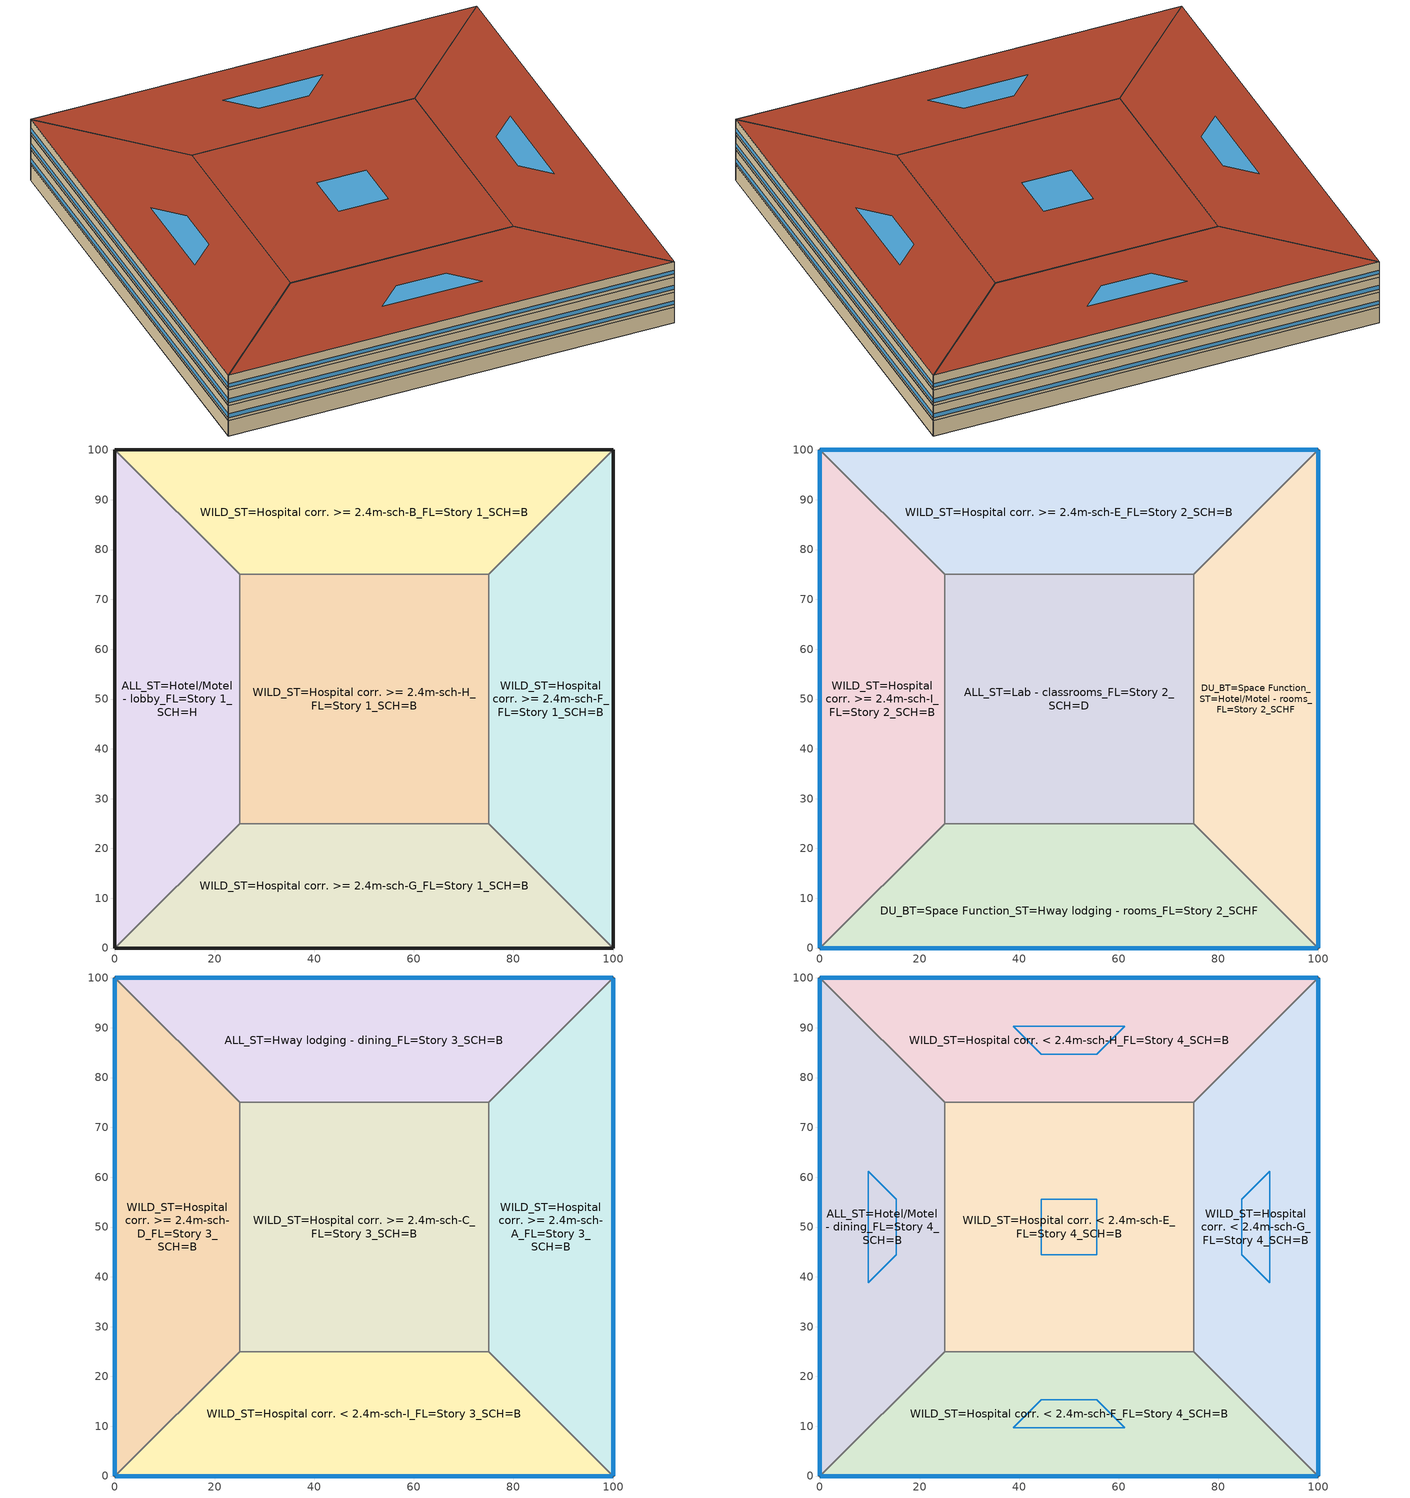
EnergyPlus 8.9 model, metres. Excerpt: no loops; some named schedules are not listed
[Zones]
ALL_ST=Hotel/Motel - lobby_FL=Story 1_SCH=H
 floor ground (BTAP-Grnd-Floor-Mass:U-0.757): 0,0 0,100 25,75 25,25 z0
 wall ground (BTAP-Grnd-Wall-Mass:U-0.284): 0,100 0,0 z0:3.8
 wall to WILD_ST=Hospital corr. >= 2.4m-sch-B_FL=Story 1_SCH=B (BTAP-Int-Wall): 25,75 0,100 z0:3.8
 wall to WILD_ST=Hospital corr. >= 2.4m-sch-H_FL=Story 1_SCH=B (BTAP-Int-Wall): 25,25 25,75 z0:3.8
 wall to WILD_ST=Hospital corr. >= 2.4m-sch-G_FL=Story 1_SCH=B (BTAP-Int-Wall): 0,0 25,25 z0:3.8
WILD_ST=Hospital corr. >= 2.4m-sch-B_FL=Story 1_SCH=B
 floor ground (BTAP-Grnd-Floor-Mass:U-0.757): 0,100 100,100 75,75 25,75 z0
 wall to WILD_ST=Hospital corr. >= 2.4m-sch-H_FL=Story 1_SCH=B (BTAP-Int-Wall): 25,75 75,75 z0:3.8
 wall ground (BTAP-Grnd-Wall-Mass:U-0.284): 100,100 0,100 z0:3.8
 wall to WILD_ST=Hospital corr. >= 2.4m-sch-F_FL=Story 1_SCH=B (BTAP-Int-Wall): 75,75 100,100 z0:3.8
WILD_ST=Hospital corr. >= 2.4m-sch-F_FL=Story 1_SCH=B
 floor ground (BTAP-Grnd-Floor-Mass:U-0.757): 100,100 100,0 75,25 75,75 z0
 wall ground (BTAP-Grnd-Wall-Mass:U-0.284): 100,0 100,100 z0:3.8
 wall to WILD_ST=Hospital corr. >= 2.4m-sch-G_FL=Story 1_SCH=B (BTAP-Int-Wall): 75,25 100,0 z0:3.8
 wall to WILD_ST=Hospital corr. >= 2.4m-sch-H_FL=Story 1_SCH=B (BTAP-Int-Wall): 75,75 75,25 z0:3.8
WILD_ST=Hospital corr. >= 2.4m-sch-G_FL=Story 1_SCH=B
 floor ground (BTAP-Grnd-Floor-Mass:U-0.757): 100,0 0,0 25,25 75,25 z0
 wall ground (BTAP-Grnd-Wall-Mass:U-0.284): 0,0 100,0 z0:3.8
 wall to WILD_ST=Hospital corr. >= 2.4m-sch-H_FL=Story 1_SCH=B (BTAP-Int-Wall): 75,25 25,25 z0:3.8
WILD_ST=Hospital corr. >= 2.4m-sch-H_FL=Story 1_SCH=B
 floor ground (BTAP-Grnd-Floor-Mass:U-0.757): 25,25 25,75 75,75 75,25 z0
ALL_ST=Lab - classrooms_FL=Story 2_SCH=D
 floor to WILD_ST=Hospital corr. >= 2.4m-sch-H_FL=Story 1_SCH=B (BTAP-Int-Floor): 25,25 25,75 75,75 75,25 z3.8
 wall to WILD_ST=Hospital corr. >= 2.4m-sch-I_FL=Story 2_SCH=B (BTAP-Int-Wall): 25,75 25,25 z3.8:7.6
 wall to WILD_ST=Hospital corr. >= 2.4m-sch-E_FL=Story 2_SCH=B (BTAP-Int-Wall): 75,75 25,75 z3.8:7.6
 wall to DU_BT=Space Function_ST=Hotel/Motel - rooms_FL=Story 2_SCHF (BTAP-Int-Wall): 75,25 75,75 z3.8:7.6
 wall to DU_BT=Space Function_ST=Hway lodging - rooms_FL=Story 2_SCHF (BTAP-Int-Wall): 25,25 75,25 z3.8:7.6
DU_BT=Space Function_ST=Hotel/Motel - rooms_FL=Story 2_SCHF
 floor to WILD_ST=Hospital corr. >= 2.4m-sch-F_FL=Story 1_SCH=B (BTAP-Int-Floor): 100,100 100,0 75,25 75,75 z3.8
 wall outside (BTAP-Ext-Wall-Mass:U-0.21): 100,0 100,100 z3.8:7.6
 wall to DU_BT=Space Function_ST=Hway lodging - rooms_FL=Story 2_SCHF (BTAP-Int-Wall): 75,25 100,0 z3.8:7.6
 wall to WILD_ST=Hospital corr. >= 2.4m-sch-E_FL=Story 2_SCH=B (BTAP-Int-Wall): 100,100 75,75 z3.8:7.6
 window (BTAP-Ext-FixedWindow:U=0.220 SHGC=0.600): 100,0.03 100,99.97 z4.56:5.51
DU_BT=Space Function_ST=Hway lodging - rooms_FL=Story 2_SCHF
 floor to WILD_ST=Hospital corr. >= 2.4m-sch-G_FL=Story 1_SCH=B (BTAP-Int-Floor): 100,0 0,0 25,25 75,25 z3.8
 wall outside (BTAP-Ext-Wall-Mass:U-0.21): 0,0 100,0 z3.8:7.6
 wall to WILD_ST=Hospital corr. >= 2.4m-sch-I_FL=Story 2_SCH=B (BTAP-Int-Wall): 25,25 0,0 z3.8:7.6
 window (BTAP-Ext-FixedWindow:U=0.220 SHGC=0.600): 0.03,0 99.97,0 z4.56:5.51
WILD_ST=Hospital corr. >= 2.4m-sch-E_FL=Story 2_SCH=B
 floor to WILD_ST=Hospital corr. >= 2.4m-sch-B_FL=Story 1_SCH=B (BTAP-Int-Floor): 0,100 100,100 75,75 25,75 z3.8
 wall outside (BTAP-Ext-Wall-Mass:U-0.21): 100,100 0,100 z3.8:7.6
 wall to WILD_ST=Hospital corr. >= 2.4m-sch-I_FL=Story 2_SCH=B (BTAP-Int-Wall): 0,100 25,75 z3.8:7.6
 window (BTAP-Ext-FixedWindow:U=0.220 SHGC=0.600): 99.97,100 0.03,100 z4.56:5.51
WILD_ST=Hospital corr. >= 2.4m-sch-I_FL=Story 2_SCH=B
 floor to ALL_ST=Hotel/Motel - lobby_FL=Story 1_SCH=H (BTAP-Int-Floor): 0,0 0,100 25,75 25,25 z3.8
 wall outside (BTAP-Ext-Wall-Mass:U-0.21): 0,100 0,0 z3.8:7.6
 window (BTAP-Ext-FixedWindow:U=0.220 SHGC=0.600): 0,99.97 0,0.03 z4.56:5.51
ALL_ST=Hway lodging - dining_FL=Story 3_SCH=B
 floor to WILD_ST=Hospital corr. >= 2.4m-sch-E_FL=Story 2_SCH=B (BTAP-Int-Floor): 0,100 100,100 75,75 25,75 z7.6
 wall outside (BTAP-Ext-Wall-Mass:U-0.21): 100,100 0,100 z7.6:11.4
 wall to WILD_ST=Hospital corr. >= 2.4m-sch-A_FL=Story 3_SCH=B (BTAP-Int-Wall): 75,75 100,100 z7.6:11.4
 wall to WILD_ST=Hospital corr. >= 2.4m-sch-C_FL=Story 3_SCH=B (BTAP-Int-Wall): 25,75 75,75 z7.6:11.4
 wall to WILD_ST=Hospital corr. >= 2.4m-sch-D_FL=Story 3_SCH=B (BTAP-Int-Wall): 0,100 25,75 z7.6:11.4
 window (BTAP-Ext-FixedWindow:U=0.220 SHGC=0.600): 99.97,100 0.03,100 z8.36:9.31
WILD_ST=Hospital corr. < 2.4m-sch-I_FL=Story 3_SCH=B
 floor to DU_BT=Space Function_ST=Hway lodging - rooms_FL=Story 2_SCHF (BTAP-Int-Floor): 100,0 0,0 25,25 75,25 z7.6
 wall outside (BTAP-Ext-Wall-Mass:U-0.21): 0,0 100,0 z7.6:11.4
 wall to WILD_ST=Hospital corr. >= 2.4m-sch-D_FL=Story 3_SCH=B (BTAP-Int-Wall): 25,25 0,0 z7.6:11.4
 wall to WILD_ST=Hospital corr. >= 2.4m-sch-C_FL=Story 3_SCH=B (BTAP-Int-Wall): 75,25 25,25 z7.6:11.4
 wall to WILD_ST=Hospital corr. >= 2.4m-sch-A_FL=Story 3_SCH=B (BTAP-Int-Wall): 100,0 75,25 z7.6:11.4
 window (BTAP-Ext-FixedWindow:U=0.220 SHGC=0.600): 0.03,0 99.97,0 z8.36:9.31
WILD_ST=Hospital corr. >= 2.4m-sch-A_FL=Story 3_SCH=B
 floor to DU_BT=Space Function_ST=Hotel/Motel - rooms_FL=Story 2_SCHF (BTAP-Int-Floor): 100,100 100,0 75,25 75,75 z7.6
 wall outside (BTAP-Ext-Wall-Mass:U-0.21): 100,0 100,100 z7.6:11.4
 wall to WILD_ST=Hospital corr. >= 2.4m-sch-C_FL=Story 3_SCH=B (BTAP-Int-Wall): 75,75 75,25 z7.6:11.4
 window (BTAP-Ext-FixedWindow:U=0.220 SHGC=0.600): 100,0.03 100,99.97 z8.36:9.31
WILD_ST=Hospital corr. >= 2.4m-sch-C_FL=Story 3_SCH=B
 floor to ALL_ST=Lab - classrooms_FL=Story 2_SCH=D (BTAP-Int-Floor): 25,25 25,75 75,75 75,25 z7.6
 wall to WILD_ST=Hospital corr. >= 2.4m-sch-D_FL=Story 3_SCH=B (BTAP-Int-Wall): 25,75 25,25 z7.6:11.4
WILD_ST=Hospital corr. >= 2.4m-sch-D_FL=Story 3_SCH=B
 floor to WILD_ST=Hospital corr. >= 2.4m-sch-I_FL=Story 2_SCH=B (BTAP-Int-Floor): 0,0 0,100 25,75 25,25 z7.6
 wall outside (BTAP-Ext-Wall-Mass:U-0.21): 0,100 0,0 z7.6:11.4
 window (BTAP-Ext-FixedWindow:U=0.220 SHGC=0.600): 0,99.97 0,0.03 z8.36:9.31
ALL_ST=Hotel/Motel - dining_FL=Story 4_SCH=B
 floor to WILD_ST=Hospital corr. >= 2.4m-sch-D_FL=Story 3_SCH=B (BTAP-Int-Floor): 0,0 0,100 25,75 25,25 z11.4
 wall outside (BTAP-Ext-Wall-Mass:U-0.21): 0,100 0,0 z11.4:15.2
 wall to WILD_ST=Hospital corr. < 2.4m-sch-H_FL=Story 4_SCH=B (BTAP-Int-Wall): 25,75 0,100 z11.4:15.2
 wall to WILD_ST=Hospital corr. < 2.4m-sch-E_FL=Story 4_SCH=B (BTAP-Int-Wall): 25,25 25,75 z11.4:15.2
 wall to WILD_ST=Hospital corr. < 2.4m-sch-F_FL=Story 4_SCH=B (BTAP-Int-Wall): 0,0 25,25 z11.4:15.2
 window (BTAP-Ext-FixedWindow:U=0.220 SHGC=0.600): 0,99.97 0,0.03 z12.16:13.11
 roof outside (BTAP-Ext-Roof-Metal:U-0.162): 25,25 25,75 0,100 0,0 z15.2
 skylight (BTAP-Ext-Skylights:U=0.220 SHGC=0.600): 15.3,44.41 15.3,55.59 9.7,61.18 9.7,38.82 z15.2
WILD_ST=Hospital corr. < 2.4m-sch-E_FL=Story 4_SCH=B
 floor to WILD_ST=Hospital corr. >= 2.4m-sch-C_FL=Story 3_SCH=B (BTAP-Int-Floor): 25,25 25,75 75,75 75,25 z11.4
 wall to WILD_ST=Hospital corr. < 2.4m-sch-H_FL=Story 4_SCH=B (BTAP-Int-Wall): 75,75 25,75 z11.4:15.2
 wall to WILD_ST=Hospital corr. < 2.4m-sch-G_FL=Story 4_SCH=B (BTAP-Int-Wall): 75,25 75,75 z11.4:15.2
 wall to WILD_ST=Hospital corr. < 2.4m-sch-F_FL=Story 4_SCH=B (BTAP-Int-Wall): 25,25 75,25 z11.4:15.2
 roof outside (BTAP-Ext-Roof-Metal:U-0.162): 75,25 75,75 25,75 25,25 z15.2
 skylight (BTAP-Ext-Skylights:U=0.220 SHGC=0.600): 55.59,44.41 55.59,55.59 44.41,55.59 44.41,44.41 z15.2
WILD_ST=Hospital corr. < 2.4m-sch-F_FL=Story 4_SCH=B
 floor to WILD_ST=Hospital corr. < 2.4m-sch-I_FL=Story 3_SCH=B (BTAP-Int-Floor): 100,0 0,0 25,25 75,25 z11.4
 wall outside (BTAP-Ext-Wall-Mass:U-0.21): 0,0 100,0 z11.4:15.2
 wall to WILD_ST=Hospital corr. < 2.4m-sch-G_FL=Story 4_SCH=B (BTAP-Int-Wall): 100,0 75,25 z11.4:15.2
 window (BTAP-Ext-FixedWindow:U=0.220 SHGC=0.600): 0.03,0 99.97,0 z12.16:13.11
 roof outside (BTAP-Ext-Roof-Metal:U-0.162): 75,25 25,25 0,0 100,0 z15.2
 skylight (BTAP-Ext-Skylights:U=0.220 SHGC=0.600): 55.59,15.3 44.41,15.3 38.82,9.7 61.18,9.7 z15.2
WILD_ST=Hospital corr. < 2.4m-sch-G_FL=Story 4_SCH=B
 floor to WILD_ST=Hospital corr. >= 2.4m-sch-A_FL=Story 3_SCH=B (BTAP-Int-Floor): 100,100 100,0 75,25 75,75 z11.4
 wall outside (BTAP-Ext-Wall-Mass:U-0.21): 100,0 100,100 z11.4:15.2
 wall to WILD_ST=Hospital corr. < 2.4m-sch-H_FL=Story 4_SCH=B (BTAP-Int-Wall): 100,100 75,75 z11.4:15.2
 window (BTAP-Ext-FixedWindow:U=0.220 SHGC=0.600): 100,0.03 100,99.97 z12.16:13.11
 roof outside (BTAP-Ext-Roof-Metal:U-0.162): 75,75 75,25 100,0 100,100 z15.2
 skylight (BTAP-Ext-Skylights:U=0.220 SHGC=0.600): 84.7,55.59 84.7,44.41 90.3,38.82 90.3,61.18 z15.2
WILD_ST=Hospital corr. < 2.4m-sch-H_FL=Story 4_SCH=B
 floor to ALL_ST=Hway lodging - dining_FL=Story 3_SCH=B (BTAP-Int-Floor): 0,100 100,100 75,75 25,75 z11.4
 wall outside (BTAP-Ext-Wall-Mass:U-0.21): 100,100 0,100 z11.4:15.2
 window (BTAP-Ext-FixedWindow:U=0.220 SHGC=0.600): 99.97,100 0.03,100 z12.16:13.11
 roof outside (BTAP-Ext-Roof-Metal:U-0.162): 25,75 75,75 100,100 0,100 z15.2
 skylight (BTAP-Ext-Skylights:U=0.220 SHGC=0.600): 44.41,84.7 55.59,84.7 61.18,90.3 38.82,90.3 z15.2
[Building]
Building 1
[Site:Location]
Fort McMurray AP_AB_CAN: Latitude {deg}=56.653; Longitude {deg}=-111.223; Time Zone {hr}=-7; Elevation {m}=369.1
[Site:GroundTemperature:BuildingSurface]
19.527, 19.502, 19.536, 19.598, 20.002, 21.64, 22.225, 22.375, 21.449, 20.121, 19.802, 19.633
[Site:WaterMainsTemperature]
Calculation Method=Correlation; Annual Average Outdoor Air Temperature {C}=1.875; Maximum Difference In Monthly Average Outdoor Air Temperatures {deltaC}=34.4
[SizingPeriod:DesignDay] Day of Month=21; Dry-Bulb Temperature Range Modifier Type=DefaultMultipliers; Humidity Condition Type=Wetbulb; Barometric Pressure {Pa}=96969; Rain Indicator=No; Snow Indicator=No; Daylight Saving Time Indicator=No
Name | Month | Day Type | Maximum Dry-Bulb Temperature {C} | Daily Dry-Bulb Temperature Range {deltaC} | Wetbulb or DewPoint at Maximum Dry-Bulb {C} | Wind Speed {m/s} | Wind Direction {deg} | Solar Model Indicator | ASHRAE Clear Sky Optical Depth for Beam Irradiance (taub) | ASHRAE Clear Sky Optical Depth for Diffuse Irradiance (taud) | Sky Clearness
Fort McMurray AP Ann Clg .4% Condns DB=>MWB | 7 | SummerDesignDay | 28.9 | 12.4 | 17.8 | 3.7 | 250 | ASHRAETau | 0.377 | 2.403
Fort McMurray AP Ann Htg 99.6% Condns DB | 1 | WinterDesignDay | -36.2 | 0 | -36.2 | 1 | 90 | ASHRAEClearSky |  |  | 0
[Material] Thermal Absorptance=0.9
Name | Roughness | Thickness {m} | Conductivity {W/m-K} | Density {kg/m3} | Specific Heat {J/kg-K} | Solar Absorptance | Visible Absorptance
1/2IN Gypsum 1 | Smooth | 0.0127 | 0.16 | 784.9 | 830 | 0.4 | 0.4
100mm Normalweight concrete floor 1 | MediumSmooth | 0.1016 | 2.31 | 2322 | 832 | 0.7 | 0.7
1IN Stucco 1 | Smooth | 0.0253 | 0.6918 | 1858 | 837 | 0.7 | 0.92
6 in. Normalweight Concrete Floor 1; 6 in. Normalweight Concrete Floor 2 | MediumRough | 0.1524 | 2.31 | 2322 | 832 | 0.7 | 0.7
8IN CONCRETE HW RefBldg 1 | Rough | 0.2032 | 1.311 | 2240 | 836.8 | 0.7 | 0.7
G01 13mm gypsum board 1 | Smooth | 0.0127 | 0.16 | 800 | 1090 | 0.7 | 0.5
Metal Roof Surface 1 | Smooth | 0.0008 | 45.28 | 7824 | 500 | 0.7 | 0.7
[Material:NoMass] Roughness=Smooth; Thermal Absorptance=0.9; Solar Absorptance=0.7
Name | Thermal Resistance {m2-K/W} | Visible Absorptance
Typical Carpet Pad | 0.21648 | 0.8
Typical Carpet Pad 2 | 1.25503 | 0.8
Typical Carpet Pad 3 | 3.45515 | 0.8
Typical Insulation 2 | 4.49096 | 0.7
Typical Insulation 3 | 6.17282 | 0.7
[WindowMaterial:SimpleGlazingSystem]
SimpleGlazing:U=0.220 SHGC=0.600: U-Factor {W/m2-K}=2.2; Solar Heat Gain Coefficient=0.6; Visible Transmittance=0.21
[Construction]
BTAP-Ext-FixedWindow:U=0.220 SHGC=0.600; BTAP-Ext-Skylights:U=0.220 SHGC=0.600: SimpleGlazing:U=0.220 SHGC=0.600
BTAP-Ext-Roof-Metal:U-0.162: Metal Roof Surface 1, Typical Insulation 3
BTAP-Ext-Wall-Mass:U-0.21: 1IN Stucco 1, 8IN CONCRETE HW RefBldg 1, Typical Insulation 2, 1/2IN Gypsum 1
BTAP-Grnd-Floor-Mass:U-0.757: 6 in. Normalweight Concrete Floor 1, Typical Carpet Pad 2
BTAP-Grnd-Wall-Mass:U-0.284: 6 in. Normalweight Concrete Floor 2, Typical Carpet Pad 3
BTAP-Int-Floor: 100mm Normalweight concrete floor 1, Typical Carpet Pad
BTAP-Int-Wall: G01 13mm gypsum board 1, G01 13mm gypsum board 1
[Zone]
ALL_ST=Hotel/Motel - dining_FL=Story 4_SCH=B; ALL_ST=Hotel/Motel - lobby_FL=Story 1_SCH=H; ALL_ST=Hway lodging - dining_FL=Story 3_SCH=B; ALL_ST=Lab - classrooms_FL=Story 2_SCH=D; DU_BT=Space Function_ST=Hotel/Motel - rooms_FL=Story 2_SCHF; DU_BT=Space Function_ST=Hway lodging - rooms_FL=Story 2_SCHF; WILD_ST=Hospital corr. < 2.4m-sch-E_FL=Story 4_SCH=B; WILD_ST=Hospital corr. < 2.4m-sch-F_FL=Story 4_SCH=B; WILD_ST=Hospital corr. < 2.4m-sch-G_FL=Story 4_SCH=B; WILD_ST=Hospital corr. < 2.4m-sch-H_FL=Story 4_SCH=B; WILD_ST=Hospital corr. < 2.4m-sch-I_FL=Story 3_SCH=B; WILD_ST=Hospital corr. >= 2.4m-sch-A_FL=Story 3_SCH=B; WILD_ST=Hospital corr. >= 2.4m-sch-B_FL=Story 1_SCH=B; WILD_ST=Hospital corr. >= 2.4m-sch-C_FL=Story 3_SCH=B; WILD_ST=Hospital corr. >= 2.4m-sch-D_FL=Story 3_SCH=B; WILD_ST=Hospital corr. >= 2.4m-sch-E_FL=Story 2_SCH=B; WILD_ST=Hospital corr. >= 2.4m-sch-F_FL=Story 1_SCH=B; WILD_ST=Hospital corr. >= 2.4m-sch-G_FL=Story 1_SCH=B; WILD_ST=Hospital corr. >= 2.4m-sch-H_FL=Story 1_SCH=B; WILD_ST=Hospital corr. >= 2.4m-sch-I_FL=Story 2_SCH=B
[ZoneInfiltration:DesignFlowRate] Schedule=Always On Discrete; Design Flow Rate Calculation Method=Flow/ExteriorArea; Flow per Exterior Surface Area {m3/s-m2}=0.00025; Constant Term Coefficient=0; Temperature Term Coefficient=0; Velocity Term Coefficient=0.224; Velocity Squared Term Coefficient=0
Name | Zone or ZoneList
Hotel/Motel - dining-Space Function Infiltration | ALL_ST=Hotel/Motel - dining_FL=Story 4_SCH=B
Hway lodging - dining-Space Function Infiltration | ALL_ST=Hway lodging - dining_FL=Story 3_SCH=B
Hotel/Motel - rooms-Space Function Infiltration | DU_BT=Space Function_ST=Hotel/Motel - rooms_FL=Story 2_SCHF
Hway lodging - rooms-Space Function Infiltration | DU_BT=Space Function_ST=Hway lodging - rooms_FL=Story 2_SCHF
Hospital corr. < 2.4m-sch-E-Space Function Infiltration | WILD_ST=Hospital corr. < 2.4m-sch-E_FL=Story 4_SCH=B
Hospital corr. < 2.4m-sch-F-Space Function Infiltration | WILD_ST=Hospital corr. < 2.4m-sch-F_FL=Story 4_SCH=B
Hospital corr. < 2.4m-sch-G-Space Function Infiltration | WILD_ST=Hospital corr. < 2.4m-sch-G_FL=Story 4_SCH=B
Hospital corr. < 2.4m-sch-H-Space Function Infiltration | WILD_ST=Hospital corr. < 2.4m-sch-H_FL=Story 4_SCH=B
Hospital corr. < 2.4m-sch-I-Space Function Infiltration | WILD_ST=Hospital corr. < 2.4m-sch-I_FL=Story 3_SCH=B
Hospital corr. >= 2.4m-sch-A-Space Function Infiltration | WILD_ST=Hospital corr. >= 2.4m-sch-A_FL=Story 3_SCH=B
Hospital corr. >= 2.4m-sch-D-Space Function Infiltration | WILD_ST=Hospital corr. >= 2.4m-sch-D_FL=Story 3_SCH=B
Hospital corr. >= 2.4m-sch-E-Space Function Infiltration | WILD_ST=Hospital corr. >= 2.4m-sch-E_FL=Story 2_SCH=B
Hospital corr. >= 2.4m-sch-I-Space Function Infiltration | WILD_ST=Hospital corr. >= 2.4m-sch-I_FL=Story 2_SCH=B
[AvailabilityManager:NightCycle] Applicability Schedule=Always On Discrete; Control Type=CycleOnAny; Thermostat Tolerance {deltaC}=1; Cycling Run Time Control Type=FixedRunTime; Cycling Run Time {s}=3600
Name | Fan Schedule
Availability Manager Night Cycle 1 | Sys_1_Make-up air unit Occ Sch
Availability Manager Night Cycle 2 | Sys_1_Make-up air unit 1 Occ Sch
Availability Manager Night Cycle 3 | Sys_3_PSZ ALL_ST=Hotel/Motel - dining_FL=Story 4_SCH=B Occ Sch
Availability Manager Night Cycle 4 | Sys_3_PSZ ALL_ST=Hotel/Motel - lobby_FL=Story 1_SCH=H Occ Sch
Availability Manager Night Cycle 5 | Sys_3_PSZ ALL_ST=Hway lodging - dining_FL=Story 3_SCH=B Occ Sch
Availability Manager Night Cycle 6 | Sys_3_PSZ ALL_ST=Lab - classrooms_FL=Story 2_SCH=D Occ Sch
Availability Manager Night Cycle 7 | Sys_4_PSZ_WILD_ST=Hospital corr. < 2.4m-sch-E_FL=Story 4_SCH=B Occ Sch
[AvailabilityManager:Scheduled] Schedule=Always On Discrete
Air Loop HVAC Outdoor Air System 1 Availability Manager; Air Loop HVAC Outdoor Air System 2 Availability Manager; Air Loop HVAC Outdoor Air System 4 Availability Manager; Air Loop HVAC Outdoor Air System 5 Availability Manager; Air Loop HVAC Outdoor Air System 6 Availability Manager; Air Loop HVAC Outdoor Air System 7 Availability Manager; Air Loop HVAC Outdoor Air System 3 Availability Manager
[Schedule:Day:Interval]
Sys_3_PSZ ALL_ST=Hotel/Motel - dining_FL=Story 4_SCH=B Occ Sch Sunday; Sys_3_PSZ ALL_ST=Hway lodging - dining_FL=Story 3_SCH=B Occ Sch Sunday; Sys_4_PSZ_WILD_ST=Hospital corr. < 2.4m-sch-E_FL=Story 4_SCH=B Occ Sch Sunday: No, 01:00, 0, 02:00, 1, 11:00, 0, 23:00, 1, 24:00, 0
Sys_3_PSZ ALL_ST=Hotel/Motel - dining_FL=Story 4_SCH=B Occ Sch Monday; Sys_3_PSZ ALL_ST=Hotel/Motel - dining_FL=Story 4_SCH=B Occ Sch Tuesday; Sys_3_PSZ ALL_ST=Hotel/Motel - dining_FL=Story 4_SCH=B Occ Sch Wednesday; Sys_3_PSZ ALL_ST=Hotel/Motel - dining_FL=Story 4_SCH=B Occ Sch Thursday; Sys_3_PSZ ALL_ST=Hotel/Motel - dining_FL=Story 4_SCH=B Occ Sch Friday; Sys_3_PSZ ALL_ST=Hway lodging - dining_FL=Story 3_SCH=B Occ Sch Monday; Sys_3_PSZ ALL_ST=Hway lodging - dining_FL=Story 3_SCH=B Occ Sch Tuesday; Sys_3_PSZ ALL_ST=Hway lodging - dining_FL=Story 3_SCH=B Occ Sch Wednesday; Sys_3_PSZ ALL_ST=Hway lodging - dining_FL=Story 3_SCH=B Occ Sch Thursday; Sys_3_PSZ ALL_ST=Hway lodging - dining_FL=Story 3_SCH=B Occ Sch Friday; Sys_4_PSZ_WILD_ST=Hospital corr. < 2.4m-sch-E_FL=Story 4_SCH=B Occ Sch Monday; Sys_4_PSZ_WILD_ST=Hospital corr. < 2.4m-sch-E_FL=Story 4_SCH=B Occ Sch Tuesday; Sys_4_PSZ_WILD_ST=Hospital corr. < 2.4m-sch-E_FL=Story 4_SCH=B Occ Sch Wednesday; Sys_4_PSZ_WILD_ST=Hospital corr. < 2.4m-sch-E_FL=Story 4_SCH=B Occ Sch Thursday; Sys_4_PSZ_WILD_ST=Hospital corr. < 2.4m-sch-E_FL=Story 4_SCH=B Occ Sch Friday: No, 01:00, 1, 10:00, 0, 24:00, 1
Sys_3_PSZ ALL_ST=Hotel/Motel - dining_FL=Story 4_SCH=B Occ Sch Saturday; Sys_3_PSZ ALL_ST=Hway lodging - dining_FL=Story 3_SCH=B Occ Sch Saturday; Sys_4_PSZ_WILD_ST=Hospital corr. < 2.4m-sch-E_FL=Story 4_SCH=B Occ Sch Saturday: No, 02:00, 1, 10:00, 0, 24:00, 1
Sys_3_PSZ ALL_ST=Hotel/Motel - dining_FL=Story 4_SCH=B Occ Sch Default; Sys_3_PSZ ALL_ST=Hotel/Motel - dining_FL=Story 4_SCH=B Occ Sch Summer Design Day; Sys_3_PSZ ALL_ST=Hotel/Motel - dining_FL=Story 4_SCH=B Occ Sch Winter Design Day; Sys_3_PSZ ALL_ST=Hotel/Motel - lobby_FL=Story 1_SCH=H Occ Sch Sunday; Sys_3_PSZ ALL_ST=Hotel/Motel - lobby_FL=Story 1_SCH=H Occ Sch Monday; Sys_3_PSZ ALL_ST=Hotel/Motel - lobby_FL=Story 1_SCH=H Occ Sch Tuesday; Sys_3_PSZ ALL_ST=Hotel/Motel - lobby_FL=Story 1_SCH=H Occ Sch Wednesday; Sys_3_PSZ ALL_ST=Hotel/Motel - lobby_FL=Story 1_SCH=H Occ Sch Thursday; Sys_3_PSZ ALL_ST=Hotel/Motel - lobby_FL=Story 1_SCH=H Occ Sch Friday; Sys_3_PSZ ALL_ST=Hotel/Motel - lobby_FL=Story 1_SCH=H Occ Sch Saturday; Sys_3_PSZ ALL_ST=Hotel/Motel - lobby_FL=Story 1_SCH=H Occ Sch Default; Sys_3_PSZ ALL_ST=Hotel/Motel - lobby_FL=Story 1_SCH=H Occ Sch Summer Design Day; Sys_3_PSZ ALL_ST=Hotel/Motel - lobby_FL=Story 1_SCH=H Occ Sch Winter Design Day; Sys_3_PSZ ALL_ST=Hway lodging - dining_FL=Story 3_SCH=B Occ Sch Default; Sys_3_PSZ ALL_ST=Hway lodging - dining_FL=Story 3_SCH=B Occ Sch Summer Design Day; Sys_3_PSZ ALL_ST=Hway lodging - dining_FL=Story 3_SCH=B Occ Sch Winter Design Day; Sys_3_PSZ ALL_ST=Lab - classrooms_FL=Story 2_SCH=D Occ Sch Default; Sys_3_PSZ ALL_ST=Lab - classrooms_FL=Story 2_SCH=D Occ Sch Summer Design Day; Sys_3_PSZ ALL_ST=Lab - classrooms_FL=Story 2_SCH=D Occ Sch Winter Design Day; Sys_1_Make-up air unit Occ Sch Sunday; Sys_1_Make-up air unit Occ Sch Monday; Sys_1_Make-up air unit Occ Sch Tuesday; Sys_1_Make-up air unit Occ Sch Wednesday; Sys_1_Make-up air unit Occ Sch Thursday; Sys_1_Make-up air unit Occ Sch Friday; Sys_1_Make-up air unit Occ Sch Saturday; Sys_1_Make-up air unit Occ Sch Default; Sys_1_Make-up air unit Occ Sch Summer Design Day; Sys_1_Make-up air unit Occ Sch Winter Design Day; Sys_1_Make-up air unit 1 Occ Sch Sunday; Sys_1_Make-up air unit 1 Occ Sch Monday; Sys_1_Make-up air unit 1 Occ Sch Tuesday; Sys_1_Make-up air unit 1 Occ Sch Wednesday; Sys_1_Make-up air unit 1 Occ Sch Thursday; Sys_1_Make-up air unit 1 Occ Sch Friday; Sys_1_Make-up air unit 1 Occ Sch Saturday; Sys_1_Make-up air unit 1 Occ Sch Default; Sys_1_Make-up air unit 1 Occ Sch Summer Design Day; Sys_1_Make-up air unit 1 Occ Sch Winter Design Day; Sys_4_PSZ_WILD_ST=Hospital corr. < 2.4m-sch-E_FL=Story 4_SCH=B Occ Sch Default; Sys_4_PSZ_WILD_ST=Hospital corr. < 2.4m-sch-E_FL=Story 4_SCH=B Occ Sch Summer Design Day; Sys_4_PSZ_WILD_ST=Hospital corr. < 2.4m-sch-E_FL=Story 4_SCH=B Occ Sch Winter Design Day: No, 24:00, 1
Sys_3_PSZ ALL_ST=Lab - classrooms_FL=Story 2_SCH=D Occ Sch Sunday; Sys_3_PSZ ALL_ST=Lab - classrooms_FL=Story 2_SCH=D Occ Sch Saturday: No, 24:00, 0
Sys_3_PSZ ALL_ST=Lab - classrooms_FL=Story 2_SCH=D Occ Sch Monday; Sys_3_PSZ ALL_ST=Lab - classrooms_FL=Story 2_SCH=D Occ Sch Tuesday; Sys_3_PSZ ALL_ST=Lab - classrooms_FL=Story 2_SCH=D Occ Sch Wednesday; Sys_3_PSZ ALL_ST=Lab - classrooms_FL=Story 2_SCH=D Occ Sch Thursday; Sys_3_PSZ ALL_ST=Lab - classrooms_FL=Story 2_SCH=D Occ Sch Friday: No, 09:00, 0, 18:00, 1, 19:00, 0, 22:00, 1, 24:00, 0
[Schedule:Week:Daily]
Sys_3_PSZ ALL_ST=Hotel/Motel - dining_FL=Story 4_SCH=B Occ Sch Week Rule - Jan1-Dec31: Sys_3_PSZ ALL_ST=Hotel/Motel - dining_FL=Story 4_SCH=B Occ Sch Sunday, Sys_3_PSZ ALL_ST=Hotel/Motel - dining_FL=Story 4_SCH=B Occ Sch Monday, Sys_3_PSZ ALL_ST=Hotel/Motel - dining_FL=Story 4_SCH=B Occ Sch Tuesday, Sys_3_PSZ ALL_ST=Hotel/Motel - dining_FL=Story 4_SCH=B Occ Sch Wednesday, Sys_3_PSZ ALL_ST=Hotel/Motel - dining_FL=Story 4_SCH=B Occ Sch Thursday, Sys_3_PSZ ALL_ST=Hotel/Motel - dining_FL=Story 4_SCH=B Occ Sch Friday, Sys_3_PSZ ALL_ST=Hotel/Motel - dining_FL=Story 4_SCH=B Occ Sch Saturday, Sys_3_PSZ ALL_ST=Hotel/Motel - dining_FL=Story 4_SCH=B Occ Sch Default, Sys_3_PSZ ALL_ST=Hotel/Motel - dining_FL=Story 4_SCH=B Occ Sch Summer Design Day, Sys_3_PSZ ALL_ST=Hotel/Motel - dining_FL=Story 4_SCH=B Occ Sch Winter Design Day, Sys_3_PSZ ALL_ST=Hotel/Motel - dining_FL=Story 4_SCH=B Occ Sch Default, Sys_3_PSZ ALL_ST=Hotel/Motel - dining_FL=Story 4_SCH=B Occ Sch Default
Sys_3_PSZ ALL_ST=Hotel/Motel - lobby_FL=Story 1_SCH=H Occ Sch Week Rule - Jan1-Dec31: Sys_3_PSZ ALL_ST=Hotel/Motel - lobby_FL=Story 1_SCH=H Occ Sch Sunday, Sys_3_PSZ ALL_ST=Hotel/Motel - lobby_FL=Story 1_SCH=H Occ Sch Monday, Sys_3_PSZ ALL_ST=Hotel/Motel - lobby_FL=Story 1_SCH=H Occ Sch Tuesday, Sys_3_PSZ ALL_ST=Hotel/Motel - lobby_FL=Story 1_SCH=H Occ Sch Wednesday, Sys_3_PSZ ALL_ST=Hotel/Motel - lobby_FL=Story 1_SCH=H Occ Sch Thursday, Sys_3_PSZ ALL_ST=Hotel/Motel - lobby_FL=Story 1_SCH=H Occ Sch Friday, Sys_3_PSZ ALL_ST=Hotel/Motel - lobby_FL=Story 1_SCH=H Occ Sch Saturday, Sys_3_PSZ ALL_ST=Hotel/Motel - lobby_FL=Story 1_SCH=H Occ Sch Default, Sys_3_PSZ ALL_ST=Hotel/Motel - lobby_FL=Story 1_SCH=H Occ Sch Summer Design Day, Sys_3_PSZ ALL_ST=Hotel/Motel - lobby_FL=Story 1_SCH=H Occ Sch Winter Design Day, Sys_3_PSZ ALL_ST=Hotel/Motel - lobby_FL=Story 1_SCH=H Occ Sch Default, Sys_3_PSZ ALL_ST=Hotel/Motel - lobby_FL=Story 1_SCH=H Occ Sch Default
Sys_3_PSZ ALL_ST=Hway lodging - dining_FL=Story 3_SCH=B Occ Sch Week Rule - Jan1-Dec31: Sys_3_PSZ ALL_ST=Hway lodging - dining_FL=Story 3_SCH=B Occ Sch Sunday, Sys_3_PSZ ALL_ST=Hway lodging - dining_FL=Story 3_SCH=B Occ Sch Monday, Sys_3_PSZ ALL_ST=Hway lodging - dining_FL=Story 3_SCH=B Occ Sch Tuesday, Sys_3_PSZ ALL_ST=Hway lodging - dining_FL=Story 3_SCH=B Occ Sch Wednesday, Sys_3_PSZ ALL_ST=Hway lodging - dining_FL=Story 3_SCH=B Occ Sch Thursday, Sys_3_PSZ ALL_ST=Hway lodging - dining_FL=Story 3_SCH=B Occ Sch Friday, Sys_3_PSZ ALL_ST=Hway lodging - dining_FL=Story 3_SCH=B Occ Sch Saturday, Sys_3_PSZ ALL_ST=Hway lodging - dining_FL=Story 3_SCH=B Occ Sch Default, Sys_3_PSZ ALL_ST=Hway lodging - dining_FL=Story 3_SCH=B Occ Sch Summer Design Day, Sys_3_PSZ ALL_ST=Hway lodging - dining_FL=Story 3_SCH=B Occ Sch Winter Design Day, Sys_3_PSZ ALL_ST=Hway lodging - dining_FL=Story 3_SCH=B Occ Sch Default, Sys_3_PSZ ALL_ST=Hway lodging - dining_FL=Story 3_SCH=B Occ Sch Default
Sys_3_PSZ ALL_ST=Lab - classrooms_FL=Story 2_SCH=D Occ Sch Week Rule - Jan1-Dec31: Sys_3_PSZ ALL_ST=Lab - classrooms_FL=Story 2_SCH=D Occ Sch Sunday, Sys_3_PSZ ALL_ST=Lab - classrooms_FL=Story 2_SCH=D Occ Sch Monday, Sys_3_PSZ ALL_ST=Lab - classrooms_FL=Story 2_SCH=D Occ Sch Tuesday, Sys_3_PSZ ALL_ST=Lab - classrooms_FL=Story 2_SCH=D Occ Sch Wednesday, Sys_3_PSZ ALL_ST=Lab - classrooms_FL=Story 2_SCH=D Occ Sch Thursday, Sys_3_PSZ ALL_ST=Lab - classrooms_FL=Story 2_SCH=D Occ Sch Friday, Sys_3_PSZ ALL_ST=Lab - classrooms_FL=Story 2_SCH=D Occ Sch Saturday, Sys_3_PSZ ALL_ST=Lab - classrooms_FL=Story 2_SCH=D Occ Sch Default, Sys_3_PSZ ALL_ST=Lab - classrooms_FL=Story 2_SCH=D Occ Sch Summer Design Day, Sys_3_PSZ ALL_ST=Lab - classrooms_FL=Story 2_SCH=D Occ Sch Winter Design Day, Sys_3_PSZ ALL_ST=Lab - classrooms_FL=Story 2_SCH=D Occ Sch Default, Sys_3_PSZ ALL_ST=Lab - classrooms_FL=Story 2_SCH=D Occ Sch Default
Sys_1_Make-up air unit Occ Sch Week Rule - Jan1-Dec31: Sys_1_Make-up air unit Occ Sch Sunday, Sys_1_Make-up air unit Occ Sch Monday, Sys_1_Make-up air unit Occ Sch Tuesday, Sys_1_Make-up air unit Occ Sch Wednesday, Sys_1_Make-up air unit Occ Sch Thursday, Sys_1_Make-up air unit Occ Sch Friday, Sys_1_Make-up air unit Occ Sch Saturday, Sys_1_Make-up air unit Occ Sch Default, Sys_1_Make-up air unit Occ Sch Summer Design Day, Sys_1_Make-up air unit Occ Sch Winter Design Day, Sys_1_Make-up air unit Occ Sch Default, Sys_1_Make-up air unit Occ Sch Default
Sys_1_Make-up air unit 1 Occ Sch Week Rule - Jan1-Dec31: Sys_1_Make-up air unit 1 Occ Sch Sunday, Sys_1_Make-up air unit 1 Occ Sch Monday, Sys_1_Make-up air unit 1 Occ Sch Tuesday, Sys_1_Make-up air unit 1 Occ Sch Wednesday, Sys_1_Make-up air unit 1 Occ Sch Thursday, Sys_1_Make-up air unit 1 Occ Sch Friday, Sys_1_Make-up air unit 1 Occ Sch Saturday, Sys_1_Make-up air unit 1 Occ Sch Default, Sys_1_Make-up air unit 1 Occ Sch Summer Design Day, Sys_1_Make-up air unit 1 Occ Sch Winter Design Day, Sys_1_Make-up air unit 1 Occ Sch Default, Sys_1_Make-up air unit 1 Occ Sch Default
Sys_4_PSZ_WILD_ST=Hospital corr. < 2.4m-sch-E_FL=Story 4_SCH=B Occ Sch Week Rule - Jan1-Dec31: Sys_4_PSZ_WILD_ST=Hospital corr. < 2.4m-sch-E_FL=Story 4_SCH=B Occ Sch Sunday, Sys_4_PSZ_WILD_ST=Hospital corr. < 2.4m-sch-E_FL=Story 4_SCH=B Occ Sch Monday, Sys_4_PSZ_WILD_ST=Hospital corr. < 2.4m-sch-E_FL=Story 4_SCH=B Occ Sch Tuesday, Sys_4_PSZ_WILD_ST=Hospital corr. < 2.4m-sch-E_FL=Story 4_SCH=B Occ Sch Wednesday, Sys_4_PSZ_WILD_ST=Hospital corr. < 2.4m-sch-E_FL=Story 4_SCH=B Occ Sch Thursday, Sys_4_PSZ_WILD_ST=Hospital corr. < 2.4m-sch-E_FL=Story 4_SCH=B Occ Sch Friday, Sys_4_PSZ_WILD_ST=Hospital corr. < 2.4m-sch-E_FL=Story 4_SCH=B Occ Sch Saturday, Sys_4_PSZ_WILD_ST=Hospital corr. < 2.4m-sch-E_FL=Story 4_SCH=B Occ Sch Default, Sys_4_PSZ_WILD_ST=Hospital corr. < 2.4m-sch-E_FL=Story 4_SCH=B Occ Sch Summer Design Day, Sys_4_PSZ_WILD_ST=Hospital corr. < 2.4m-sch-E_FL=Story 4_SCH=B Occ Sch Winter Design Day, Sys_4_PSZ_WILD_ST=Hospital corr. < 2.4m-sch-E_FL=Story 4_SCH=B Occ Sch Default, Sys_4_PSZ_WILD_ST=Hospital corr. < 2.4m-sch-E_FL=Story 4_SCH=B Occ Sch Default
[Schedule:Year]
Sys_3_PSZ ALL_ST=Hotel/Motel - dining_FL=Story 4_SCH=B Occ Sch: Sys_3_PSZ ALL_ST=Hotel/Motel - dining_FL=Story 4_SCH=B Occ Sch Week Rule - Jan1-Dec31, 1, 1, 12, 31
Sys_3_PSZ ALL_ST=Hotel/Motel - lobby_FL=Story 1_SCH=H Occ Sch: Sys_3_PSZ ALL_ST=Hotel/Motel - lobby_FL=Story 1_SCH=H Occ Sch Week Rule - Jan1-Dec31, 1, 1, 12, 31
Sys_3_PSZ ALL_ST=Hway lodging - dining_FL=Story 3_SCH=B Occ Sch: Sys_3_PSZ ALL_ST=Hway lodging - dining_FL=Story 3_SCH=B Occ Sch Week Rule - Jan1-Dec31, 1, 1, 12, 31
Sys_3_PSZ ALL_ST=Lab - classrooms_FL=Story 2_SCH=D Occ Sch: Sys_3_PSZ ALL_ST=Lab - classrooms_FL=Story 2_SCH=D Occ Sch Week Rule - Jan1-Dec31, 1, 1, 12, 31
Sys_1_Make-up air unit Occ Sch: Sys_1_Make-up air unit Occ Sch Week Rule - Jan1-Dec31, 1, 1, 12, 31
Sys_1_Make-up air unit 1 Occ Sch: Sys_1_Make-up air unit 1 Occ Sch Week Rule - Jan1-Dec31, 1, 1, 12, 31
Sys_4_PSZ_WILD_ST=Hospital corr. < 2.4m-sch-E_FL=Story 4_SCH=B Occ Sch: Sys_4_PSZ_WILD_ST=Hospital corr. < 2.4m-sch-E_FL=Story 4_SCH=B Occ Sch Week Rule - Jan1-Dec31, 1, 1, 12, 31
[Schedule:Constant]
Always On Discrete: Hourly Value=1
